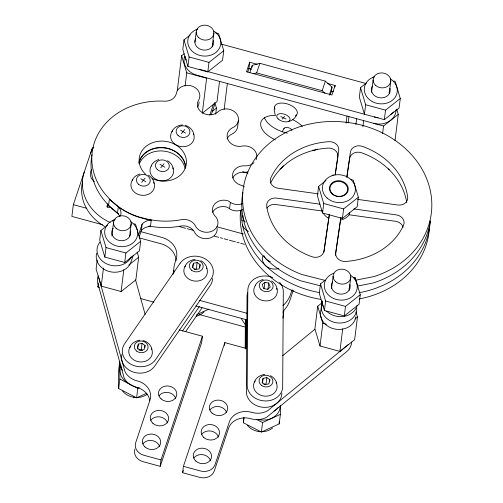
<?xml version="1.0" encoding="UTF-8"?>
<svg xmlns="http://www.w3.org/2000/svg" width="503" height="503" viewBox="0 0 503 503"><rect width="100%" height="100%" fill="white"/><g stroke="black" fill="none" stroke-linecap="round" stroke-linejoin="round"><path stroke-width="0.75" d="M245.181 348.346L245.376 319.524M245.929 348.956L246.13 319.355M92.389 147.788L73.337 204.664L71.879 216.391L102.518 224.734M92.118 149.982L92.301 148.517M97.224 259.976L96.098 269.023L101.222 286.113L121.11 291.533L135.867 279.857L138.677 257.228L137.118 252.028M104.586 227.57L100.896 230.487L99.713 239.994L104.838 257.083L124.719 262.503L139.476 250.827L140.658 241.321L135.533 224.231L134.062 223.829M99.387 287.326L97.871 286.911L98.355 283.032M107.787 207.23L108.151 204.3M101.222 286.113L103.48 268.011M104.838 257.083L106.02 247.577L100.896 230.487M111.873 235.964L113.508 222.829M121.11 291.533L123.826 269.658M124.719 262.503L125.901 252.996L140.658 241.321M129.661 235.989L131.201 223.628M118.664 388.555L119.846 379.048L119.714 361.594L118.532 371.101L118.664 388.555L136.615 397.829L146.587 393.245M141.312 230.537L142.11 224.137A11.858 9.978 7.1 0 1 151.252 220.132L150.454 226.532A11.858 9.978 7.1 0 0 141.312 230.537L139.124 237.234M137.715 349.032L138.331 344.102L142.06 343.342L145.065 345.517L144.801 347.63M142.468 350.553L141.268 349.679L142.06 343.342M136.615 397.829L137.797 388.322L139.218 387.668M177.263 90.741L181.621 55.732L184.079 53.783M190.134 35.021L183.985 39.882L182.803 49.388L187.927 66.478L207.808 71.898L222.565 60.222L223.747 50.715L218.623 33.626L215.68 32.821M185.098 86.051L186.745 72.822L181.621 55.732M187.927 66.478L189.109 56.971L183.985 39.882M194.957 42.246L196.201 32.223M207.808 71.898L208.99 62.391L223.747 50.715M212.172 46.898L213.901 33.028M134.911 449.066A11.858 9.978 7.1 0 0 143.116 461.685L160.206 466.338L160.998 459.937L202.432 336.23L179.219 329.911M192.869 267.514L193.397 263.289L197.126 262.535L200.131 264.704L199.785 267.521M219.547 81.348L217.026 101.575L202.269 113.25L206.626 78.235L186.745 72.822M197.126 262.535L196.34 268.872L194.101 269.325M215.68 114.275L216.453 108.063L214.894 102.864M224.156 109.302L227.35 83.599M351.71 342.021A17.787 14.964 7.1 0 1 346.611 351.691L266.999 417.012A17.787 14.964 7.1 0 1 251.557 418.911L250.456 418.615A17.787 14.964 7.1 0 0 228.582 428.235L214.278 470.959A11.858 9.978 7.1 0 1 199.697 477.372L182.608 472.719L183.406 466.312L224.835 342.612L246.545 348.522M202.432 336.23L201.634 342.631L160.206 466.338M238.409 120.632L237.611 127.033A11.858 9.978 7.1 0 1 231.292 134.389A11.858 9.978 7.1 0 0 227.035 138.954M242.635 209.632A11.858 9.978 7.1 0 1 229.557 208.852L230.355 202.451A7.539 6.344 7.1 0 0 227.325 200.609A11.858 9.978 7.1 0 0 214.555 204.143A11.858 9.978 7.1 0 0 214.693 215.655A11.858 9.978 7.1 0 1 212.373 231.022A11.858 9.978 7.1 0 1 195.007 225.187A11.858 9.978 7.1 0 0 181.413 219.673A71.137 59.863 7.1 0 1 141.381 217.548L139.262 217.082A64.485 54.267 7.1 0 1 109.384 199.025L108.158 197.465A71.137 59.863 7.1 0 1 98.89 132.666A71.137 59.863 7.1 0 1 164.468 101.191A11.858 9.978 7.1 0 0 176.245 93.979A11.858 9.978 7.1 0 1 190.813 85.736A11.858 9.978 7.1 0 1 198.999 99.468A11.858 9.978 7.1 0 0 201.917 112.433A11.858 9.978 7.1 0 0 217.39 112.376A11.858 9.978 7.1 0 1 235.813 112.867A11.858 9.978 7.1 0 1 232.09 127.982A11.858 9.978 7.1 0 0 228.419 140.576A11.858 9.978 7.1 0 0 242.792 145.977A11.858 9.978 7.1 0 1 254.065 149.768A11.858 9.978 7.1 0 1 256.071 159.816M247.753 72.017L248.891 68.628L249.689 62.227L257.247 64.283M252.003 67.333L252.255 65.346L259.869 63.315L325.372 81.153L331.999 87.069L331.508 91.037L330.27 94.727M224.476 345.454L224.835 342.612M280.322 406.015L280.385 414.365L279.203 423.872L261.39 432.052L243.439 422.784L244.081 417.66M264.113 288.678L264.905 282.34L268.721 283.032L270.237 287.112L267.508 289.332M268.721 283.032L267.936 289.37L263.685 288.64L262.17 284.56L264.905 282.34M262.491 383.261L263.107 378.331L266.835 377.571L269.841 379.746L269.577 381.859M266.835 377.571L266.043 383.908L263.811 384.361M261.39 432.052L262.572 422.545L280.385 414.365M282.938 318.261L283.849 310.948L282.944 312.225M325.988 180.577L318.606 186.418L317.424 195.925L322.549 213.014L342.43 218.428L357.187 206.752L358.369 197.245L353.244 180.156L351.037 179.558M334.954 86.918L335.13 85.497L327.572 83.435M322.549 213.014L323.731 203.508L318.606 186.418M322.021 302.812L317.714 306.214L314.891 328.905L320.015 345.995L339.896 351.408L354.653 339.739L357.476 317.047L355.917 311.847M325.41 280.014L320.493 283.906L319.311 293.412L324.435 310.502L344.316 315.915L359.073 304.246L360.255 294.739L355.131 277.65L353.659 277.247M323.932 252.129L329.402 214.184M356.759 308.232A17.787 14.964 7.1 0 1 338.148 322.983A17.787 14.964 7.1 0 1 321.423 305.478L321.958 301.215M346.102 123.191L346.976 116.18M320.015 345.995L322.838 323.303L317.714 306.214M324.435 310.502L325.617 300.995L320.493 283.906M348.145 122.952L348.925 116.721M331.552 288.684L333.105 276.248M335.451 255.304L340.965 217.252M342.43 218.428L343.612 208.921L358.369 197.245M355.904 124.511L356.677 118.287M360.525 87.654L359.343 97.161L364.468 114.25L365.65 104.743L360.525 87.654L366.674 82.788M340.613 220.1A14.82 12.474 7.1 0 0 349.126 214.787L349.39 212.65M362.864 126.813L363.638 120.588M371.566 92.332L373.1 79.996M339.896 351.408L342.719 328.723M344.316 315.915L345.498 306.409L360.255 294.739M349.151 290.262L350.798 277.046M354.948 279.108L355.131 277.65M382.557 133.785L383.525 126.008L398.282 114.332L396.722 109.132M199.263 69.251L384.349 119.664L385.531 110.157L400.287 98.481L395.163 81.392L393.692 80.996M389.259 93.13L390.793 80.794M394.987 140.783L398.282 114.332M400.287 98.481L399.105 107.988L384.349 119.664M274.619 107.001L274.192 110.082L275.172 114.879M329.327 214.347L323.945 251.085A8.891 7.482 7.1 0 1 311.986 256.744A71.137 59.863 7.1 0 1 266.709 206.079A8.891 7.482 7.1 0 1 276.606 198.113L319.927 204.18M335.111 174.887L338.708 150.397A8.891 7.482 7.1 0 0 328.855 141.683A71.137 59.863 7.1 0 0 270.84 177.873A8.891 7.482 7.1 0 0 278.052 188.235L318.28 193.875M335.325 174.403L337.909 156.798A8.891 7.482 7.1 0 0 328.063 148.083A71.137 59.863 7.1 0 0 270.633 183.029M340.845 217.522L335.683 252.726A8.891 7.482 7.1 0 0 345.53 261.447A71.137 59.863 7.1 0 0 403.544 225.256A8.891 7.482 7.1 0 0 396.339 214.888L353.791 208.927M346.856 176.534L350.446 152.044A8.891 7.482 7.1 0 1 362.399 146.379A71.137 59.863 7.1 0 1 407.682 197.044A8.891 7.482 7.1 0 1 397.785 205.017L357.558 199.377M346.844 177.578L349.648 158.445A8.891 7.482 7.1 0 1 361.607 152.78A71.137 59.863 7.1 0 1 406.751 202.533M321.423 305.478L322.134 300.876M321.687 304.969L320.631 311.879A17.787 14.964 7.1 0 0 336.079 329.245A17.787 14.964 7.1 0 0 355.854 316.777M321.926 303.435L322.159 301.901M138.331 344.102L137.319 348.208L140.331 350.377L144.059 349.616L145.065 345.517M193.397 263.289L192.391 267.395L195.397 269.564L199.125 268.803L200.131 264.704M263.107 378.331L262.101 382.431L265.106 384.606L268.835 383.846L269.841 379.746M138.457 235.297L142.11 224.137M133.276 255.096L131.082 261.799A17.787 14.964 7.1 0 1 109.566 271.601A17.787 14.964 7.1 0 1 96.702 253.128M107.793 203.86L106.799 206.821L109.83 207.651M97.871 286.911L98.368 285.434M209.87 114.961L213.549 103.976M211.279 114.772L213.976 106.711A17.787 14.964 7.1 0 0 214.636 102.857M249.689 62.227L246.508 71.728L331.949 94.998L335.13 85.497M249.784 72.721L252.255 65.346M253.198 73.822L256.656 72.897L259.869 63.315M182.608 472.719L183.356 470.487M324.925 93.2L322.165 90.741L325.372 81.153M329.283 95.174L331.999 87.069M292.142 289.678L290.684 294.035A35.568 29.935 7.1 0 1 282.931 305.705M293.293 290.269L289.885 300.436A35.568 29.935 7.1 0 1 283.629 310.653M129.812 347.724C131.088 343.291 135.609 340.726 139.96 340.21M184.878 266.911C186.154 262.478 190.675 259.913 195.026 259.397M254.587 381.953C255.864 377.514 260.384 374.949 264.735 374.433M132.151 180.489C133.396 177.087 136.577 175.107 139.853 173.981M151.202 165.984C152.453 162.582 155.628 160.602 158.904 159.476M171.844 131.836C173.504 127.573 178.081 125.178 182.47 124.933M296.537 114.998C295.148 118.262 292.048 120.827 288.54 121.43M282.196 131.667L284.063 128.391M255.159 285.641C256.612 282.359 259.812 280.429 263.132 279.448M182.394 331.1L199.326 306.547M185.607 331.684L202.093 307.773M119.727 216.548L120.676 215.328A11.858 9.978 7.1 0 0 118.337 206.607L109.384 199.025L108.585 205.425A64.485 54.267 7.1 0 0 118.4 213.813M141.714 182.281L144.983 178.244M181.407 133.628L184.676 129.592M160.771 167.776L164.035 163.739M282.34 119.041L284.472 116.501M282.667 355.709L314.859 329.289M196.283 30.155L197.516 29.18M212.153 111.471L216.453 108.063M106.429 226.111L107.661 225.137M112.578 221.245L115.036 219.302M128.843 265.012L138.677 257.228M372.824 77.927L374.666 76.462M332.137 175.717L333.363 174.742M355.017 318.99L357.476 317.047M196.667 314.721L208.783 309.156M139.029 350.138L141.268 349.679M355.703 280.19L374.131 276.543A94.847 79.82 7.1 0 0 411.8 155.025A94.847 79.82 7.1 0 0 261.642 150.674A94.847 79.82 7.1 0 0 301.699 274.443L325.089 280.41M357.212 286.138L373.333 282.944A94.847 79.82 7.1 0 0 430.323 221.125M322.222 211.015L275.807 204.514A8.891 7.482 7.1 0 0 266.879 208.129M349.126 214.787L395.54 221.289A8.891 7.482 7.1 0 1 403.073 227.218M320.518 285.849L300.901 280.85A94.847 79.82 7.1 0 1 242.848 192.53M221.704 44.214L365.7 83.435M248.803 68.515L251.022 69.118M331.508 91.037L332.98 91.439M248.891 68.628L251.16 69.244M331.307 91.074L333.577 91.691M256.656 72.897L322.165 90.741M365.65 104.743L385.531 110.157M189.109 56.971L208.99 62.391M383.525 126.008L196.95 75.236A17.787 14.964 7.1 0 1 184.639 56.311M242.679 171.749L247.973 173.189M323.731 203.508L343.612 208.921M216.824 226.778L243.289 233.983M179.546 226.639L185.607 228.287M187.116 228.702L193.158 230.343M214.291 236.102L218.818 237.334M220.327 237.743L222.59 238.365M224.099 238.774L227.872 239.799M229.381 240.214L235.423 241.855M236.932 242.27L239.195 242.886M240.704 243.295L244.477 244.326M73.337 204.664L86.793 208.33M140.79 231.657L161.721 237.359A20.749 17.46 7.1 0 1 176.081 259.441L175.044 262.541A35.568 29.935 7.1 0 0 173.837 272.865M139.243 237.856L160.922 243.76A20.749 17.46 7.1 0 1 176.037 260.585M325.617 300.995L345.498 306.409M106.02 247.577L125.901 252.996M322.838 323.303L326.522 324.309M199.66 300.392L246.948 313.275M246.149 319.675L198.867 306.799A35.568 29.935 7.1 0 1 195.919 305.874M140.287 298.468L153.924 302.177M199.37 314.557L245.571 327.139M160.998 459.937L143.915 455.284A11.858 9.978 7.1 0 1 135.709 442.665L150.013 399.935A17.787 14.964 7.1 0 0 137.709 381.01L136.609 380.708A17.787 14.964 7.1 0 1 124.914 371.421L98.701 277.272M183.406 466.312L200.496 470.971A11.858 9.978 7.1 0 0 215.07 464.558L229.381 421.828A17.787 14.964 7.1 0 1 251.249 412.215L252.349 412.51A17.787 14.964 7.1 0 0 267.791 410.611L347.41 345.291A17.787 14.964 7.1 0 0 348.447 344.36M142.94 340.43C147.222 341.537 151.107 344.913 151.95 349.378M185.437 125.335C189.593 126.743 193.429 130.22 193.856 134.785M280.768 116.545L286.05 118.997M256.36 419.339L262.572 422.545M119.846 379.048L137.797 388.322M180.583 130.139L185.5 133.075M159.948 164.286L164.858 167.222M140.89 178.798L145.807 181.734M200.804 260.611C203.784 262.371 206.419 265.031 207.016 268.564M270.513 375.647C273.494 377.413 276.122 380.067 276.725 383.607M167.512 160.633C170.372 162.582 172.95 165.305 173.221 168.933M148.46 175.138C151.321 177.094 153.899 179.81 154.163 183.444M271.683 280.944C274.481 283 276.983 285.792 277.027 289.464M241.377 318.77L245.634 325.246M135.527 279.838L145.147 314.381M279.184 421.589L279.203 423.872M243.402 417.471L243.439 422.784M349.101 288.414A8.865 7.463 7.1 0 1 349.22 289.722M350.384 275.147A16.555 13.933 7.1 0 1 352.32 296.544A16.555 13.933 7.1 0 1 327.139 293.545A16.555 13.933 7.1 0 1 333.948 273.192M349.912 284.503A9.456 7.96 7.1 0 1 339.431 294.004A9.456 7.96 7.1 0 1 332.646 281.793M209.839 410.014A9.186 7.734 7.1 0 1 219.025 406.619A9.186 7.734 7.1 0 1 226.614 412.642M201.659 434.441A9.186 7.734 7.1 0 1 210.845 431.046A9.186 7.734 7.1 0 1 218.428 437.069M193.743 458.088A9.186 7.734 7.1 0 1 202.923 454.699A9.186 7.734 7.1 0 1 210.512 460.717M153.773 182.319A11.821 9.953 7.1 0 1 141.349 195.246A11.821 9.953 7.1 0 1 132.886 179.514M151.302 348.258A11.821 9.953 7.1 0 1 140.016 361.934A11.821 9.953 7.1 0 1 130.302 346.693M135.879 397.496A8.865 7.463 7.1 0 1 133.591 397.175M147.322 394.176A16.555 13.933 7.1 0 1 137.627 397.496M136.194 397.508A16.555 13.933 7.1 0 1 122.613 391.139M94.382 181.677A11.821 9.953 7.1 0 1 91.527 169.586M139.394 163.739A23.647 19.9 7.1 0 1 163.657 151.07A23.647 19.9 7.1 0 1 185.047 168.492M138.916 163.437A23.647 19.9 7.1 0 1 163.601 147.857A23.647 19.9 7.1 0 1 185.72 167.543M172.825 167.807A11.821 9.953 7.1 0 1 160.771 180.784A11.821 9.953 7.1 0 1 151.554 165.525M105.617 227.023A50.388 42.403 7.1 0 1 82.655 181.199M110.251 222.552A50.388 42.403 7.1 0 1 84.234 172.12M90.395 153.729A33.613 28.287 7.1 0 1 93.835 147.052M173.076 274.298A35.568 29.935 7.1 0 1 173.793 270.444M276.807 288.338A11.821 9.953 7.1 0 1 264.018 300.794A11.821 9.953 7.1 0 1 255.643 285.214M281.875 393.082A17.787 14.964 7.1 0 1 264.031 407.355A17.787 14.964 7.1 0 1 246.388 391.636L247.023 296.663A17.787 14.971 7.1 0 1 247.671 292.759M272.827 277.549A17.787 14.971 7.1 0 0 247.822 290.262L247.187 385.235A17.787 14.964 7.1 0 0 264.829 400.954A17.787 14.964 7.1 0 0 282.673 386.681L283.308 292.249A17.787 14.971 7.1 0 0 279.549 282.233M280.29 405.82A17.787 14.964 7.1 0 1 257.857 419.395M278.26 407.361A17.787 14.964 7.1 0 1 274.066 411.033M206.651 268.03A11.821 9.953 7.1 0 1 194.718 281.089A11.821 9.953 7.1 0 1 185.368 265.88M204.055 311.91A16.555 13.933 7.1 0 1 196.214 316.198M121.871 354.496A17.787 14.964 7.1 0 0 132.999 371.956A17.787 14.964 7.1 0 0 154.679 366.115L209.914 285.993A17.787 14.971 7.1 0 0 212.555 278.555M128.234 383.248A17.787 14.964 7.1 0 1 120.953 365.247M122.43 370.34A17.787 14.964 7.1 0 1 121.009 366.561M272.613 427.996A16.555 13.933 7.1 0 1 262.403 431.725M260.252 431.693A16.555 13.933 7.1 0 1 247.388 425.362M328.868 218.453A14.82 12.474 7.1 0 1 323.253 213.215M357.18 305.371A17.787 14.964 7.1 0 1 344.404 316.286A17.787 14.964 7.1 0 1 326.623 311.187M323.46 306.855A17.787 14.964 7.1 0 1 322.297 303.372M283.327 165.776A11.858 9.978 7.1 0 1 279.932 169.096M278.744 268.501A11.858 9.978 7.1 0 1 266.571 266.489A11.858 9.978 7.1 0 1 262.648 256.486M248.463 231.499A11.858 9.978 7.1 0 1 242.427 219.956M389.215 169.781A11.858 9.978 7.1 0 1 388.385 168.87M317.563 149.133A11.858 9.978 7.1 0 1 312.501 150.296M245.225 222.062A11.858 9.978 7.1 0 1 242.874 215.567M270.4 261.761A11.858 9.978 7.1 0 1 263.767 255.493M276.078 382.487A11.821 9.953 7.1 0 1 264.792 396.157A11.821 9.953 7.1 0 1 255.078 380.916M260.655 431.725A8.865 7.463 7.1 0 1 258.366 431.398M193.46 133.66A11.821 9.953 7.1 0 1 181.042 146.593A11.821 9.953 7.1 0 1 172.579 130.862M130.793 221.729A16.555 13.933 7.1 0 1 132.553 243.263A16.555 13.933 7.1 0 1 107.277 239.78A16.555 13.933 7.1 0 1 115.017 219.56M130.315 231.084A9.456 7.96 7.1 0 1 119.84 240.585A9.456 7.96 7.1 0 1 113.049 228.381M98.167 275.921A17.787 14.964 7.1 0 0 97.903 283.673L124.115 377.822A17.787 14.964 7.1 0 0 135.81 387.109L136.91 387.411A17.787 14.964 7.1 0 1 149.749 400.52M158.954 395.88A9.186 7.734 7.1 0 1 168.14 392.485A9.186 7.734 7.1 0 1 175.723 398.502M142.852 443.954A9.186 7.734 7.1 0 1 152.038 440.559A9.186 7.734 7.1 0 1 159.627 446.582M150.774 420.307A9.186 7.734 7.1 0 1 159.96 416.912A9.186 7.734 7.1 0 1 167.543 422.929M430.203 220.949A94.847 79.82 7.1 0 1 359.136 292.702M319.191 292.551A94.847 79.82 7.1 0 1 242.427 224.828M241.742 220.955A94.847 79.82 7.1 0 1 241.012 210.091M429.48 223.508A94.847 79.82 7.1 0 1 359.104 298.964M320.7 299.354A94.847 79.82 7.1 0 1 240.579 210.329M212.436 43.748A8.865 7.463 7.1 0 1 212.712 45.698M213.882 31.123A16.555 13.933 7.1 0 1 215.812 52.519A16.555 13.933 7.1 0 1 190.631 49.527A16.555 13.933 7.1 0 1 197.44 29.168M213.404 40.479A9.456 7.96 7.1 0 1 203.331 50.036A9.456 7.96 7.1 0 1 195.755 38.373M389.14 92.162A8.865 7.463 7.1 0 1 389.253 93.47M390.422 78.896A16.555 13.933 7.1 0 1 392.183 100.43A16.555 13.933 7.1 0 1 366.907 96.947A16.555 13.933 7.1 0 1 374.647 76.72M389.944 88.245A9.456 7.96 7.1 0 1 379.878 97.808A9.456 7.96 7.1 0 1 372.295 86.139M283.956 128.957A4.137 2.201 18.5 0 1 287.835 127.517A4.137 2.201 18.5 0 1 291.929 130.692M274.927 109.107A11.821 6.294 18.5 0 1 287.955 104.115A11.821 6.294 18.5 0 1 295.418 115.948M287.345 133.157A23.71 12.625 18.5 0 1 264.27 117.193M275.355 139.847A23.71 12.625 18.5 0 1 260.642 124.128A23.71 12.625 18.5 0 1 275.512 115.344M292.293 119.437A23.71 12.625 18.5 0 1 302.278 126.41M396.056 109.861A17.787 14.971 7.1 0 1 373.534 123.336M393.535 111.911A17.787 14.971 7.1 0 1 390.372 114.659M378.149 117.601A17.787 14.971 7.1 0 1 374.326 116.935M186.368 60.178A17.787 14.964 7.1 0 1 185.022 56.38M119.613 216.284A11.858 9.978 7.1 0 0 117.539 213.008L108.585 205.425L107.359 203.872A71.137 59.863 7.1 0 1 91.508 157.772M150.454 226.532A64.485 54.267 7.1 0 1 148.951 226.293M118.714 213.869A64.485 54.267 7.1 0 1 117.539 213.008L118.337 206.607A64.485 54.267 7.1 0 0 151.252 220.132M131.352 256.737A17.787 14.964 7.1 0 1 106.799 263.943A17.787 14.964 7.1 0 1 99.808 242.213M197.459 107.126A11.858 9.978 7.1 0 1 198.201 105.869A11.858 9.978 7.1 0 0 199.043 101.883M247.929 171.907A11.858 9.978 7.1 0 1 243.062 172.189A11.858 9.978 7.1 0 0 232.688 177.955M229.557 208.852A7.539 6.344 7.1 0 0 226.526 207.01A11.858 9.978 7.1 0 0 212.606 212.291M217.17 228.349A11.858 9.978 7.1 0 1 207.796 238.56A11.858 9.978 7.1 0 1 194.215 231.587A11.858 9.978 7.1 0 0 180.615 226.073A71.137 59.863 7.1 0 1 149.114 226.054M91.753 156.263A71.137 59.863 7.1 0 1 92.036 154.767M138.897 162.268A23.71 19.957 7.1 0 1 163.701 147.624A23.71 19.957 7.1 0 1 185.563 166.833M254.028 162.67A11.858 9.978 7.1 0 1 243.861 165.789A11.858 9.978 7.1 0 0 232.744 173.698A11.858 9.978 7.1 0 0 239.981 184.909A11.858 9.978 7.1 0 1 244.326 186.82M242.836 203.501A11.858 9.978 7.1 0 1 230.355 202.451M145.681 174.327A23.71 19.957 7.1 0 1 154.434 142.091A23.71 19.957 7.1 0 1 186.406 162.827A23.71 19.957 7.1 0 1 152.541 178.772M180.175 263.188L124.625 343.775A17.787 14.964 7.1 0 0 131.277 364.468A17.787 14.964 7.1 0 0 155.471 359.714L210.707 279.586A17.787 14.971 7.1 0 0 204.658 258.58A17.787 14.971 7.1 0 0 180.175 263.188M335.627 281.649A8.865 7.463 7.1 0 0 350.472 278.964A8.865 7.463 7.1 0 0 339.751 269.319A8.865 7.463 7.1 0 0 335.627 281.649M211.97 413.026A9.186 7.734 7.1 0 0 227.356 410.247A9.186 7.734 7.1 0 0 216.252 400.256A9.186 7.734 7.1 0 0 211.97 413.026M195.874 461.106A9.186 7.734 7.1 0 0 211.254 458.327A9.186 7.734 7.1 0 0 200.15 448.33A9.186 7.734 7.1 0 0 195.874 461.106M203.79 437.453A9.186 7.734 7.1 0 0 219.176 434.674A9.186 7.734 7.1 0 0 208.072 424.683A9.186 7.734 7.1 0 0 203.79 437.453M138.394 184.186A6.948 5.847 7.1 0 0 150.026 182.08A6.948 5.847 7.1 0 0 141.626 174.522A6.948 5.847 7.1 0 0 138.394 184.186M136.59 351.075A6.948 5.847 7.1 0 0 147.983 348.29A6.948 5.847 7.1 0 0 139.01 341.223A6.948 5.847 7.1 0 0 136.59 351.075M157.445 169.681A6.948 5.847 7.1 0 0 169.083 167.574A6.948 5.847 7.1 0 0 160.683 160.017A6.948 5.847 7.1 0 0 157.445 169.681M261.026 289.546A6.948 5.847 7.1 0 0 272.789 287.917A6.948 5.847 7.1 0 0 264.804 280.045A6.948 5.847 7.1 0 0 261.026 289.546M191.656 270.262A6.948 5.847 7.1 0 0 203.055 267.477A6.948 5.847 7.1 0 0 194.076 260.409A6.948 5.847 7.1 0 0 191.656 270.262M261.365 385.304A6.948 5.847 7.1 0 0 272.764 382.513A6.948 5.847 7.1 0 0 263.786 375.445A6.948 5.847 7.1 0 0 261.365 385.304M178.087 135.527A6.948 5.847 7.1 0 0 189.719 133.427A6.948 5.847 7.1 0 0 181.319 125.869A6.948 5.847 7.1 0 0 178.087 135.527M116.03 228.23A8.865 7.463 7.1 0 0 130.874 225.551A8.865 7.463 7.1 0 0 120.16 215.906A8.865 7.463 7.1 0 0 116.03 228.23M161.086 398.892A9.186 7.734 7.1 0 0 176.471 396.113A9.186 7.734 7.1 0 0 165.368 386.115A9.186 7.734 7.1 0 0 161.086 398.892M144.99 446.966A9.186 7.734 7.1 0 0 160.369 444.187A9.186 7.734 7.1 0 0 149.265 434.196A9.186 7.734 7.1 0 0 144.99 446.966M152.906 423.319A9.186 7.734 7.1 0 0 168.291 420.539A9.186 7.734 7.1 0 0 157.188 410.542A9.186 7.734 7.1 0 0 152.906 423.319M327.076 198A16.555 13.933 7.1 0 0 354.791 192.995A16.555 13.933 7.1 0 0 334.784 174.994A16.555 13.933 7.1 0 0 327.076 198M332.137 194.001A9.456 7.96 7.1 0 0 347.975 191.14A9.456 7.96 7.1 0 0 336.538 180.847A9.456 7.96 7.1 0 0 332.137 194.001M332.47 193.9A8.865 7.463 7.1 0 0 347.315 191.215A8.865 7.463 7.1 0 0 336.595 181.57A8.865 7.463 7.1 0 0 332.47 193.9M375.622 85.397A8.865 7.463 7.1 0 0 390.466 82.718A8.865 7.463 7.1 0 0 379.752 73.073A8.865 7.463 7.1 0 0 375.622 85.397M198.723 37.631A8.865 7.463 7.1 0 0 213.574 34.946A8.865 7.463 7.1 0 0 202.854 25.301A8.865 7.463 7.1 0 0 198.723 37.631M278.134 118.915A6.948 3.703 18.5 0 0 289.615 120.651A6.948 3.703 18.5 0 0 282.472 113.747A6.948 3.703 18.5 0 0 278.134 118.915"/></g></svg>
